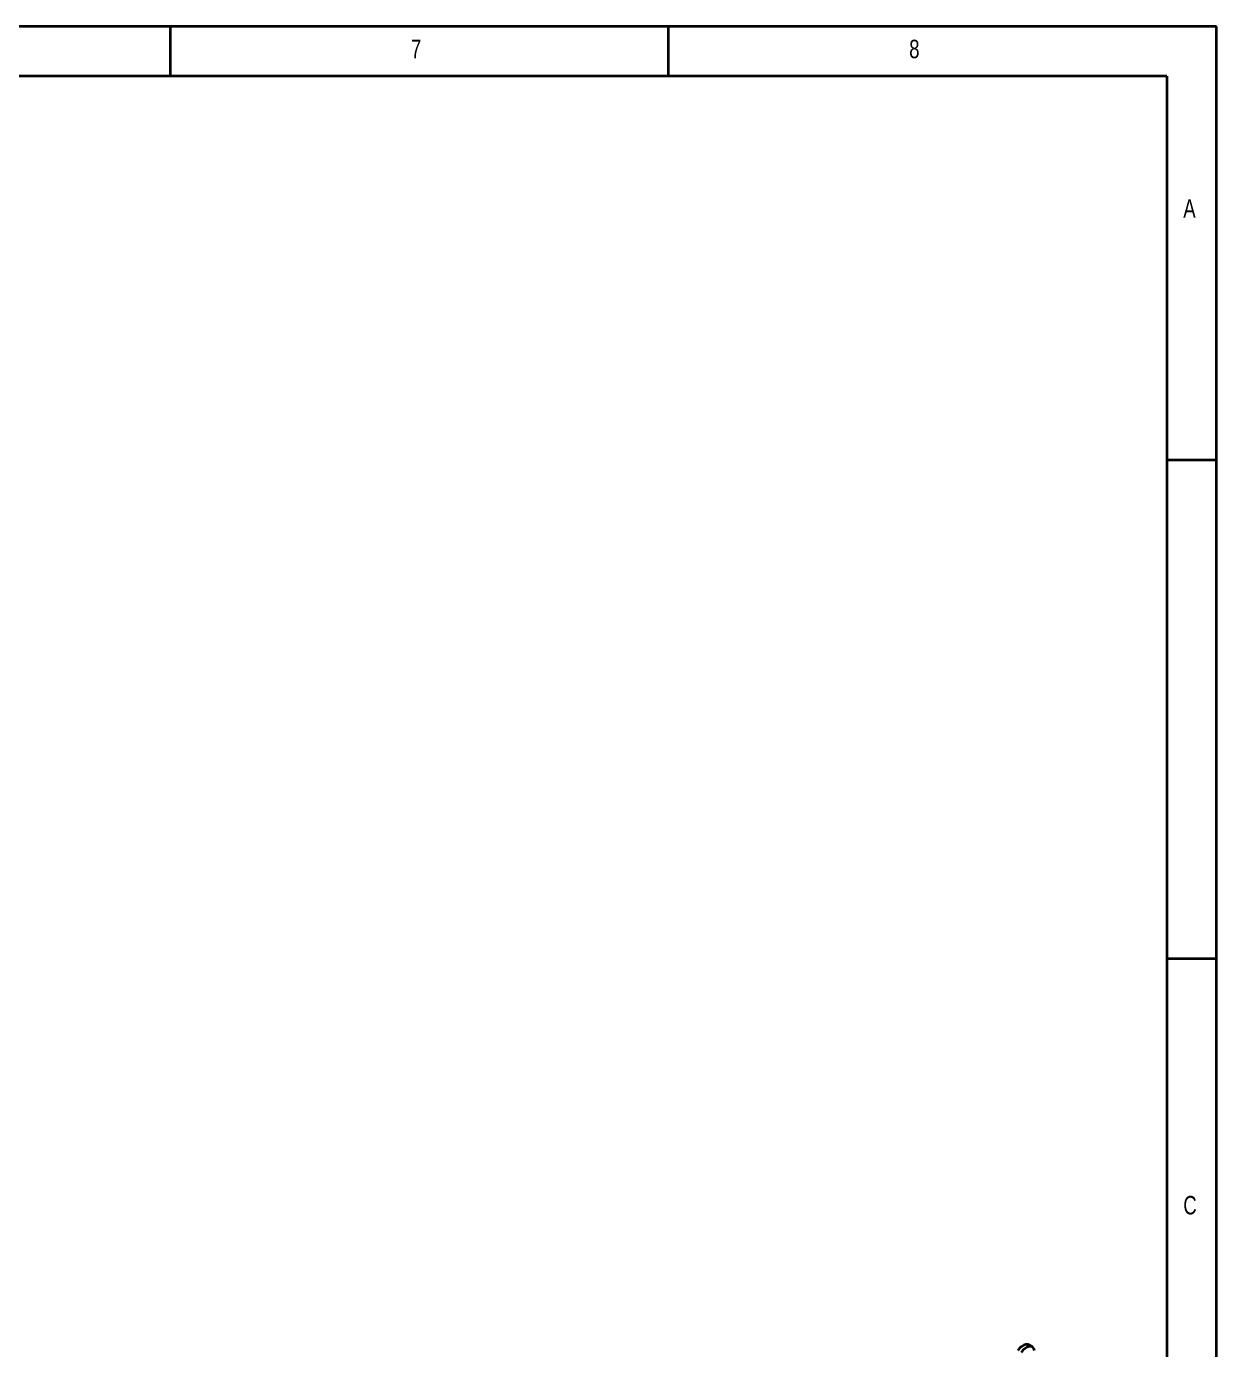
# Model space of a CAD drawing. Header units: millimetres. Extents: x 0 to 415, y 0 to 292.
# Drawn here: x 295.6 to 415, y 159.3 to 292 of the extents above; entities that cross this region are included whole.
import ezdxf

# ---------------------------------------------------------------- set-up
doc = ezdxf.new("R2010")
doc.units = ezdxf.units.MM
doc.styles.add('SEACAD_txt_shx', font='txt.shx', dxfattribs={"width": 0.75})

# ---------------------------------------------------------------- blocks, each defined once
blk = doc.blocks.new('SE451')
at = {"color": 7, "linetype": 'Continuous', "lineweight": 35}
for p, q in [((395.79, 159.38), (395.58, 159.19)), ((396, 159.51), (395.79, 159.38)), ((396.21, 159.58), (396, 159.51)), ((396.4, 159.57), (396.21, 159.58)), ((396.56, 159.5), (396.4, 159.57)), ((396.68, 159.36), (396.56, 159.5)), ((396.75, 159.17), (396.68, 159.36)), ((395.58, 159.19), (395.4, 158.96))]:
    blk.add_line(p, q, dxfattribs=at)
blk = doc.blocks.new('SE450')
blk.add_blockref('SE451', (0, 0))
blk = doc.blocks.new('SE525')
at = {"color": 7, "linetype": 'Continuous', "lineweight": 35}
for p, q in [((395.23, 159.4), (395.05, 159.16)), ((395.43, 159.58), (395.23, 159.4)), ((395.65, 159.71), (395.43, 159.58)), ((395.86, 159.78), (395.65, 159.71)), ((396.05, 159.78), (395.86, 159.78)), ((396.17, 159.73), (396.05, 159.78))]:
    blk.add_line(p, q, dxfattribs=at)
blk = doc.blocks.new('SE524')
blk.add_blockref('SE525', (0, 0))

msp = doc.modelspace()

# ---------------------------------------------------------------- linework, layer by layer
at = {"color": 7, "linetype": 'Continuous', "lineweight": 35}
for p, q in [((415, 292), (5, 292)), ((310, 292), (310, 287)), ((360, 287), (360, 292)), ((415, 5), (415, 292)), ((410, 287), (10, 287)), ((410, 287), (410, 60)), ((415, 248.5), (410, 248.5)), ((410, 198.5), (415, 198.5)), ((396.5212, 159.5275), (396.1677, 159.7316))]:
    msp.add_line(p, q, dxfattribs=at)

# ---------------------------------------------------------------- block references
for name in ['SE524', 'SE450']:
    msp.add_blockref(name, (0, 0))

# ---------------------------------------------------------------- texts
at = {"char_height": 1.852083, "width": 1.26903, "attachment_point": 1, "style": 'SEACAD_txt_shx'}
for s, insert in [('{\\fSETxt|b0||i0||c0|p34;\\C7;\\H1.852083333;\\W0.75;7}', (334.1667, 290.668)), ('{\\fSETxt|b0||i0||c0|p34;\\C7;\\H1.852083333;\\W0.75;8}', (384.1667, 290.668)), ('{\\fSETxt|b0||i0||c0|p34;\\C7;\\H1.852083333;\\W0.75;A}', (411.6667, 274.668)), ('{\\fSETxt|b0||i0||c0|p34;\\C7;\\H1.852083333;\\W0.75;C}', (411.6667, 174.668))]:
    msp.add_mtext(s, dxfattribs=dict(at, insert=insert))

doc.saveas('drawing.dxf')
